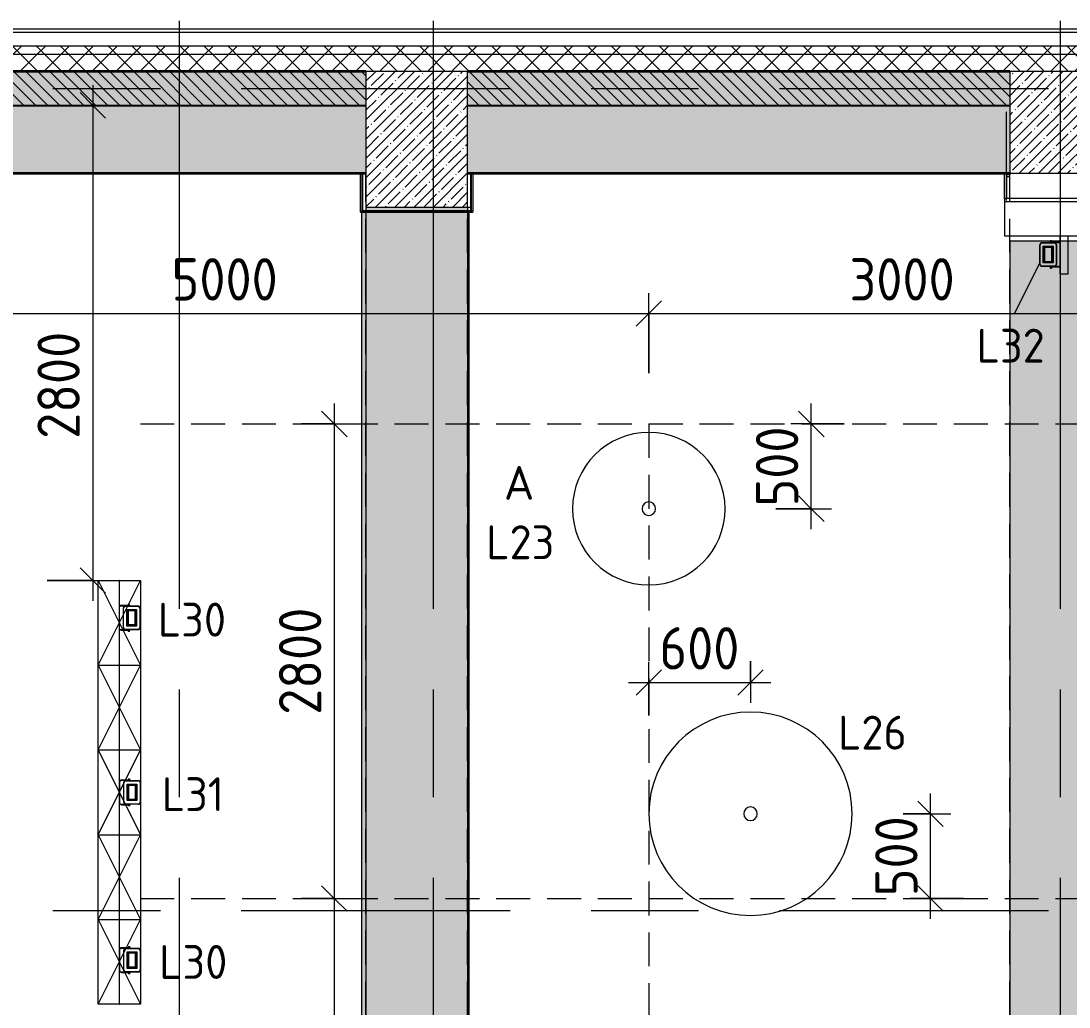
# Model space of a CAD drawing. Header units: millimetres. Extents: x -2911 to 185522, y -8553 to 29000.
# Drawn here: x 16075 to 22260, y 21579 to 27398 of the extents above; entities that cross this region are included whole.
import ezdxf

# ---------------------------------------------------------------- set-up
doc = ezdxf.new("R2010")
doc.units = ezdxf.units.MM
doc.linetypes.add('ADSK_Штрих_ш2 п1', pattern=[300, 200, -100])
doc.linetypes.add('Осевая', pattern=[3175, 635, -476.25, 1587.5, -476.25])
for name, color, linetype, lineweight in [('A-ANNO-DIMS', 7, 'Continuous', 9), ('A-ANNO-DIMS-100', 7, 'Continuous', 9), ('A-DETL', 7, 'Continuous', 9), ('A-DETL-1', 7, 'ADSK_Штрих_ш2 п1', 9), ('A-WALL', 7, 'Continuous', 9), ('A-WALL-PATT', 7, 'Continuous', 9), ('E-LITE-EQPM', 7, 'Continuous', 9), ('E-LITE-EQPM-IDEN', 7, 'Continuous', 9), ('I-WALL', 7, 'Continuous', 9), ('S-COLS', 7, 'Continuous', 9), ('Оси', 7, 'Continuous', 9), ('Оси-2', 7, 'Осевая', 9)]:
    doc.layers.add(name, color=color, linetype=linetype, lineweight=lineweight)
for name, color, linetype, lineweight, true_color in [('A-CLNG-1', 7, 'Continuous', 9, 0xc0c0c0), ('A-WALL-1', 7, 'Continuous', 25, 0x3c3c3c), ('A-WALL-2', 7, 'Continuous', 13, 0x3c3c3c), ('A-WALL-3', 7, 'Continuous', 35, 0x3c3c3c), ('A-WALL-FNSH-1', 7, 'Continuous', 9, 0x3c3c3c), ('A-WALL-FNSH-2', 7, 'Continuous', 13, 0x3c3c3c), ('E-LITE-EQPM-1', 1, 'Continuous', 9, 0xff0000), ('G-ANNO-TEXT-1', 1, 'Continuous', 9, 0xff0000)]:
    doc.layers.add(name, color=color, linetype=linetype, lineweight=lineweight, true_color=true_color)
doc.layers.add('A-CLNG-PATT-1', color=7, linetype='Continuous', lineweight=9, transparency=1)
doc.styles.add('GOST Common', font='GOST_Common.ttf', dxfattribs={"height": 200})
doc.styles.add('ISOCPEUR', font='isocpeur.ttf', dxfattribs={"width": 0.9, "height": 250})
doc.styles.add('ISOCPEUR_1', font='isocpeur.ttf', dxfattribs={"height": 200})
doc.dimstyles.new('ISO-2_5_0_9К_БОЛЬШОЙ', dxfattribs={"dimscale": 304.8, "dimtxt": 248.995294, "dimasz": 0.492126, "dimexe": 0.393701, "dimexo": 0.984252, "dimgap": 0, "dimtad": 1, "dimdec": 0, "dimrnd": 10, "dimzin": 0, "dimdsep": 46, "dimtxsty": 'ISOCPEUR', "dimblk1": 'OBLIQUE', "dimblk2": 'OBLIQUE', "dimsah": 1, "dimcen": 0.09, "dimdle": 0.393701, "dimazin": 0, "dimtfac": 1, "dimtdec": 4, "dimtix": 1, "dimtmove": 0, "dimatfit": 3, "dimfxl": 1, "dimtvp": 1, "dimtolj": 1, "dimtzin": 0, "dimarcsym": 2})
doc.dimstyles.new('ISO-2_5_0_9К_БОЛЬШОЙ_1', dxfattribs={"dimscale": 304.8, "dimtxt": 248.995294, "dimasz": 0.492126, "dimexe": 0.393701, "dimexo": 0.984252, "dimgap": 0, "dimtad": 1, "dimdec": 0, "dimrnd": 10, "dimzin": 0, "dimdsep": 46, "dimtxsty": 'ISOCPEUR', "dimblk1": 'OBLIQUE', "dimblk2": 'OBLIQUE', "dimsah": 1, "dimcen": 0.09, "dimdle": 0.393701, "dimazin": 0, "dimtfac": 1, "dimtdec": 4, "dimtix": 1, "dimtmove": 2, "dimatfit": 3, "dimfxl": 1, "dimtvp": 1, "dimtolj": 1, "dimtzin": 0, "dimarcsym": 2})
pattern_1 = [(45, (0, 0), (-70.71068, 70.71068), []), (135, (0, 0), (-70.71068, -70.71068), [])]

# ---------------------------------------------------------------- blocks, each defined once
blk = doc.blocks.new('BSC_Колонна _Прямоугольная - 600х600-V17-План расстановки осветительного оборудования 2 этажа в осях 1-12')
at = {"layer": 'S-COLS'}
h = blk.add_hatch(dxfattribs=at)
h.set_pattern_fill('FP_23', color=256, style=0, pattern_type=2)
h.set_pattern_definition([(45, (-22210, -26800), (-57.02463, 57.02463), []), (45, (-22152.975, -26800), (-57.02463, 57.02463), [100.806, -20.161, 3.353, -16.808])])
h.paths.add_polyline_path([(-300, -300), (300, -300), (300, 300), (-300, 300)])
for p, q in [((300, 300), (-300, 300)), ((-300, 300), (-300, -300)), ((300, -300), (300, 300)), ((-300, -300), (300, -300))]:
    blk.add_line(p, q, dxfattribs=at)
blk = doc.blocks.new('BSC_Колонна _Прямоугольная - 600х800-V34-План расстановки осветительного оборудования 2 этажа в осях 1-12')
at = {"layer": 'S-COLS'}
h = blk.add_hatch(dxfattribs=at)
h.set_pattern_fill('FP_40', color=256, style=0, pattern_type=2)
h.set_pattern_definition([(45, (-18410.26, -26700), (-57.02463, 57.02463), []), (45, (-18353.23, -26700), (-57.02463, 57.02463), [100.806, -20.161, 3.353, -16.808])])
h.paths.add_polyline_path([(-300, -400), (300, -400), (300, 400), (-300, 400), (-300, -352.6)])
for p, q in [((300, 400), (-300, 400)), ((-300, 400), (-300, -400)), ((300, -400), (300, 400)), ((-300, -400), (300, -400))]:
    blk.add_line(p, q, dxfattribs=at)
blk = doc.blocks.new('Освещение амфитеатр - 900мм ral5024-33002042-План расстановки осветительного оборудования 2 этажа в осях 1-12')
at = {"layer": 'E-LITE-EQPM-1'}
for radius, start, end in [(450, 360, 180), (450, 180, 360), (40, 360, 180), (40, 180, 360)]:
    blk.add_arc((0, 0), radius, start, end, dxfattribs=at)
blk = doc.blocks.new('Освещение амфитеатр - 1200мм ral1015-V58-План расстановки осветительного оборудования 2 этажа в осях 1-12')
at = {"layer": 'E-LITE-EQPM-1'}
for radius, start, end in [(600, 360, 180), (600, 180, 360), (40, 360, 180), (40, 180, 360)]:
    blk.add_arc((0, 0), radius, start, end, dxfattribs=at)
blk = doc.blocks.new('Стены наклон_ амфитеатр1 - Стены наклон_ амфитеатр-33007412-План расстановки осветительного оборудования 2 этажа в осях 1-12')
at = {"layer": 'A-WALL-PATT'}
h = blk.add_hatch(dxfattribs=at)
h.set_pattern_fill('FP_63', color=256, style=0, pattern_type=2)
h.set_pattern_definition([(180, (45880, 41582), (4e-13, -3050), []), (270, (45880, 41582.1), (1300, 8e-14), [])])
h.paths.add_polyline_path([(21879, 26131.1), (30460, 26131.1), (30460, 26351), (21879, 26351), (21879, 26347.4)])
at = {"layer": 'A-WALL'}
for p, q in [((21879, 26351.1), (21879, 26131.1)), ((21910, 26351.1), (21879, 26351.1)), ((21879, 26131.1), (30460, 26131.1))]:
    blk.add_line(p, q, dxfattribs=at)
blk = doc.blocks.new('Прожектор - Поз 1-33102895-План расстановки осветительного оборудования 2 этажа в осях 1-12')
at = {"layer": 'E-LITE-EQPM'}
for p, q in [((16655, 23939.2), (16655, 23813.2)), ((16656.6, 23812.7), (16656.6, 23939.7)), ((16666.6, 23947.7), (16717.6, 23947.7)), ((16717.6, 23949), (16667.2, 23949)), ((16679.5, 23818.2), (16679.5, 23934.2)), ((16680.7, 23818.2), (16680.7, 23934.2)), ((16691.5, 23946.2), (16765.5, 23946.2)), ((16691.5, 23945), (16765.5, 23945)), ((16705.4, 23950.2), (16705.4, 23947.7)), ((16705.4, 23950.2), (16717.6, 23950.2)), ((16708.4, 23950.2), (16705.4, 23950.2)), ((16705.4, 23950.2), (16705.4, 23947.7)), ((16705.4, 23950.2), (16717.6, 23950.2)), ((16708.4, 23950.2), (16705.4, 23950.2)), ((16707, 23956.2), (16707, 23949)), ((16707, 23956.2), (16716, 23956.2)), ((16708.3, 23956.2), (16707, 23956.2)), ((16707, 23956.2), (16707, 23949)), ((16707, 23956.2), (16716, 23956.2)), ((16708.3, 23956.2), (16707, 23956.2)), ((16707.5, 23947.7), (16707.5, 23946.2)), ((16707.5, 23947.7), (16707.5, 23946.2)), ((16716, 23956.2), (16714.7, 23956.2)), ((16716, 23956.2), (16714.7, 23956.2)), ((16715.5, 23946.2), (16715.5, 23947.7)), ((16715.5, 23946.2), (16715.5, 23947.7)), ((16717.6, 23950.2), (16715.8, 23950.2)), ((16717.6, 23950.2), (16715.8, 23950.2)), ((16716, 23949), (16716, 23956.2)), ((16716, 23949), (16716, 23956.2)), ((16717.6, 23947.7), (16717.6, 23950.2)), ((16717.6, 23947.7), (16717.6, 23950.2)), ((16717.6, 23947.7), (16717.6, 23949)), ((16776.2, 23934.2), (16776.2, 23818.2)), ((16777.5, 23934.2), (16777.5, 23818.2)), ((16699.8, 23924.9), (16706.1, 23918.6)), ((16706.1, 23833.9), (16706.1, 23918.6)), ((16706.1, 23918.6), (16750.8, 23918.6)), ((16749.5, 23917.2), (16707.5, 23917.2)), ((16707.5, 23917.2), (16707.5, 23835.2)), ((16749.5, 23917.2), (16707.5, 23917.2)), ((16707.5, 23917.2), (16707.5, 23835.2)), ((16749.5, 23835.2), (16749.5, 23917.2)), ((16749.5, 23917.2), (16749.5, 23835.2)), ((16750.8, 23918.6), (16757.1, 23924.9)), ((16750.8, 23918.6), (16750.8, 23833.9)), ((16699.8, 23827.6), (16706.1, 23833.9)), ((16750.8, 23833.9), (16706.1, 23833.9)), ((16707.5, 23835.2), (16749.5, 23835.2)), ((16707.5, 23835.2), (16749.5, 23835.2)), ((16757.1, 23827.6), (16750.8, 23833.9)), ((16711.5, 23804.7), (16666.6, 23804.7)), ((16667.2, 23803.4), (16711.5, 23803.4)), ((16765.5, 23807.5), (16691.5, 23807.5)), ((16765.5, 23806.2), (16691.5, 23806.2)), ((16705.4, 23804.7), (16705.4, 23802.2)), ((16705.4, 23802.2), (16707.2, 23802.2)), ((16717.6, 23802.2), (16705.4, 23802.2)), ((16707, 23803.4), (16707, 23796.2)), ((16707, 23796.2), (16708.3, 23796.2)), ((16716, 23796.2), (16707, 23796.2)), ((16707.5, 23806.2), (16707.5, 23804.7)), ((16711.5, 23804.7), (16717.6, 23804.7)), ((16717.6, 23804.7), (16711.5, 23804.7)), ((16711.5, 23804.7), (16715.5, 23804.7)), ((16715.5, 23804.7), (16711.5, 23804.7)), ((16711.5, 23804.7), (16717.6, 23804.7)), ((16717.6, 23804.7), (16711.5, 23804.7)), ((16717.6, 23803.4), (16711.5, 23803.4)), ((16711.5, 23803.4), (16716, 23803.4)), ((16714.5, 23802.2), (16717.6, 23802.2)), ((16716, 23803.4), (16714.7, 23803.4)), ((16714.7, 23796.2), (16716, 23796.2)), ((16715.5, 23804.7), (16715.5, 23806.2)), ((16715.8, 23803.4), (16717.6, 23803.4)), ((16716, 23796.2), (16716, 23803.4)), ((16717.6, 23803.4), (16717.6, 23804.7)), ((16717.6, 23802.2), (16717.6, 23804.7))]:
    blk.add_line(p, q, dxfattribs=at)
for centre, radius, start, end in [((16691.5, 23934.2), 12, 90, 180), ((16691.5, 23934.2), 10.8, 90, 180), ((16765.5, 23934.2), 12, 0, 90), ((16765.5, 23934.2), 10.7, 0, 90), ((16691.5, 23818.2), 12, 180, 270), ((16691.5, 23818.2), 10.8, 180, 270), ((16765.5, 23818.2), 12, 270, 0), ((16765.5, 23818.2), 10.7, 270, 0)]:
    blk.add_arc(centre, radius, start, end, dxfattribs=at)
for points in [[(16667.2, 23949), (16663.5, 23948.8), (16657.7, 23946.9), (16655.3, 23942.2), (16655, 23939.2)], [(16656.6, 23939.7), (16656.9, 23942.2), (16658.9, 23946), (16663.6, 23947.5), (16666.6, 23947.7)], [(16655, 23813.2), (16655.3, 23810.3), (16657.7, 23805.6), (16663.5, 23803.7), (16667.2, 23803.4)], [(16666.6, 23804.7), (16663.6, 23805), (16658.9, 23806.5), (16656.9, 23810.3), (16656.6, 23812.7)]]:
    blk.add_open_spline(points, degree=3, dxfattribs=at)
at = {"layer": 'E-LITE-EQPM-1'}
for p, q in [((16699.8, 23827.6), (16699.8, 23924.9)), ((16699.8, 23924.9), (16757.1, 23924.9)), ((16757.1, 23924.9), (16757.1, 23827.6)), ((16757.1, 23827.6), (16699.8, 23827.6))]:
    blk.add_line(p, q, dxfattribs=at)
blk = doc.blocks.new('Прожектор - Поз 2-33104257-План расстановки осветительного оборудования 2 этажа в осях 1-12')
at = {"layer": 'E-LITE-EQPM'}
for p, q in [((16657, 19309.2), (16657, 19183.2)), ((16658.6, 19182.7), (16658.6, 19309.7)), ((16668.6, 19317.7), (16719.6, 19317.7)), ((16719.6, 19319), (16669.2, 19319)), ((16681.5, 19188.2), (16681.5, 19304.2)), ((16682.7, 19188.2), (16682.7, 19304.2)), ((16693.5, 19316.2), (16767.5, 19316.2)), ((16693.5, 19315), (16767.5, 19315)), ((16707.4, 19320.2), (16707.4, 19317.7)), ((16707.4, 19320.2), (16719.6, 19320.2)), ((16710.4, 19320.2), (16707.4, 19320.2)), ((16707.4, 19320.2), (16707.4, 19317.7)), ((16707.4, 19320.2), (16719.6, 19320.2)), ((16710.4, 19320.2), (16707.4, 19320.2)), ((16709, 19326.2), (16709, 19319)), ((16709, 19326.2), (16718, 19326.2)), ((16710.3, 19326.2), (16709, 19326.2)), ((16709, 19326.2), (16709, 19319)), ((16709, 19326.2), (16718, 19326.2)), ((16710.3, 19326.2), (16709, 19326.2)), ((16709.5, 19317.7), (16709.5, 19316.2)), ((16709.5, 19317.7), (16709.5, 19316.2)), ((16718, 19326.2), (16716.7, 19326.2)), ((16718, 19326.2), (16716.7, 19326.2)), ((16717.5, 19316.2), (16717.5, 19317.7)), ((16717.5, 19316.2), (16717.5, 19317.7)), ((16719.6, 19320.2), (16717.8, 19320.2)), ((16719.6, 19320.2), (16717.8, 19320.2)), ((16718, 19319), (16718, 19326.2)), ((16718, 19319), (16718, 19326.2)), ((16719.6, 19317.7), (16719.6, 19320.2)), ((16719.6, 19317.7), (16719.6, 19320.2)), ((16719.6, 19317.7), (16719.6, 19319)), ((16778.2, 19304.2), (16778.2, 19188.2)), ((16779.5, 19304.2), (16779.5, 19188.2)), ((16701.8, 19294.9), (16708.1, 19288.6)), ((16708.1, 19203.9), (16708.1, 19288.6)), ((16708.1, 19288.6), (16752.8, 19288.6)), ((16751.5, 19287.2), (16709.5, 19287.2)), ((16709.5, 19287.2), (16709.5, 19205.2)), ((16751.5, 19287.2), (16709.5, 19287.2)), ((16709.5, 19287.2), (16709.5, 19205.2)), ((16751.5, 19205.2), (16751.5, 19287.2)), ((16751.5, 19287.2), (16751.5, 19205.2)), ((16752.8, 19288.6), (16759.1, 19294.9)), ((16752.8, 19288.6), (16752.8, 19203.9)), ((16713.5, 19174.7), (16668.6, 19174.7)), ((16669.2, 19173.4), (16713.5, 19173.4)), ((16767.5, 19177.5), (16693.5, 19177.5)), ((16767.5, 19176.2), (16693.5, 19176.2)), ((16701.8, 19197.6), (16708.1, 19203.9)), ((16707.4, 19174.7), (16707.4, 19172.2)), ((16707.4, 19172.2), (16709.2, 19172.2)), ((16719.6, 19172.2), (16707.4, 19172.2)), ((16752.8, 19203.9), (16708.1, 19203.9)), ((16709, 19173.4), (16709, 19166.2)), ((16709.5, 19205.2), (16751.5, 19205.2)), ((16709.5, 19205.2), (16751.5, 19205.2)), ((16709.5, 19176.2), (16709.5, 19174.7)), ((16713.5, 19174.7), (16719.6, 19174.7)), ((16719.6, 19174.7), (16713.5, 19174.7)), ((16713.5, 19174.7), (16717.5, 19174.7)), ((16717.5, 19174.7), (16713.5, 19174.7)), ((16713.5, 19174.7), (16719.6, 19174.7)), ((16719.6, 19174.7), (16713.5, 19174.7)), ((16719.6, 19173.4), (16713.5, 19173.4)), ((16713.5, 19173.4), (16718, 19173.4)), ((16716.5, 19172.2), (16719.6, 19172.2)), ((16718, 19173.4), (16716.7, 19173.4)), ((16717.5, 19174.7), (16717.5, 19176.2)), ((16717.8, 19173.4), (16719.6, 19173.4)), ((16718, 19166.2), (16718, 19173.4)), ((16719.6, 19173.4), (16719.6, 19174.7)), ((16719.6, 19172.2), (16719.6, 19174.7)), ((16759.1, 19197.6), (16752.8, 19203.9)), ((16709, 19166.2), (16710.3, 19166.2)), ((16718, 19166.2), (16709, 19166.2)), ((16716.7, 19166.2), (16718, 19166.2))]:
    blk.add_line(p, q, dxfattribs=at)
for centre, radius, start, end in [((16693.5, 19304.2), 12, 90, 180), ((16693.5, 19304.2), 10.8, 90, 180), ((16767.5, 19304.2), 12, 0, 90), ((16767.5, 19304.2), 10.8, 0, 90), ((16693.5, 19188.2), 12, 180, 270), ((16693.5, 19188.2), 10.8, 180, 270), ((16767.5, 19188.2), 12, 270, 0), ((16767.5, 19188.2), 10.8, 270, 0)]:
    blk.add_arc(centre, radius, start, end, dxfattribs=at)
for points in [[(16669.2, 19319), (16665.5, 19318.8), (16659.7, 19316.9), (16657.3, 19312.2), (16657, 19309.2)], [(16658.6, 19309.7), (16658.9, 19312.2), (16660.9, 19316), (16665.6, 19317.5), (16668.6, 19317.7)], [(16657, 19183.2), (16657.3, 19180.3), (16659.7, 19175.6), (16665.5, 19173.7), (16669.2, 19173.4)], [(16668.6, 19174.7), (16665.6, 19175), (16660.9, 19176.5), (16658.9, 19180.3), (16658.6, 19182.7)]]:
    blk.add_open_spline(points, degree=3, dxfattribs=at)
at = {"layer": 'E-LITE-EQPM-1'}
for p, q in [((16701.8, 19197.6), (16701.8, 19294.9)), ((16701.8, 19294.9), (16759.1, 19294.9)), ((16759.1, 19294.9), (16759.1, 19197.6)), ((16759.1, 19197.6), (16701.8, 19197.6))]:
    blk.add_line(p, q, dxfattribs=at)
blk = doc.blocks.new('Прожектор - Поз 3-33104719-План расстановки осветительного оборудования 2 этажа в осях 1-12')
at = {"layer": 'E-LITE-EQPM'}
for p, q in [((22150.3, 26100), (22149, 26100)), ((22149, 26100), (22158, 26100)), ((22149, 26099), (22149, 26092.8)), ((22158, 26100), (22156.7, 26100)), ((22158, 26092.8), (22158, 26099)), ((22087.5, 25962), (22087.5, 26078)), ((22088.8, 25962), (22088.8, 26078)), ((22099.5, 26090), (22173.5, 26090)), ((22099.5, 26088.7), (22173.5, 26088.7)), ((22107.9, 26068.7), (22114.2, 26062.4)), ((22114.2, 26062.4), (22158.9, 26062.4)), ((22114.2, 25977.6), (22114.2, 26062.4)), ((22115.5, 26061), (22115.5, 25979)), ((22157.5, 26061), (22115.5, 26061)), ((22157.5, 26061), (22115.5, 26061)), ((22115.5, 25979), (22115.5, 26061)), ((22147.4, 26094), (22147.4, 26091.5)), ((22150.5, 26094), (22147.4, 26094)), ((22147.4, 26094), (22159.6, 26094)), ((22147.4, 26092.8), (22147.4, 26091.5)), ((22149.2, 26092.8), (22147.4, 26092.8)), ((22147.4, 26092.8), (22153.5, 26092.8)), ((22153.5, 26091.5), (22147.4, 26091.5)), ((22147.4, 26091.5), (22153.5, 26091.5)), ((22153.5, 26091.5), (22147.4, 26091.5)), ((22147.4, 26091.5), (22153.5, 26091.5)), ((22153.5, 26092.8), (22149, 26092.8)), ((22149, 26092.8), (22150.3, 26092.8)), ((22149.5, 26091.5), (22149.5, 26090)), ((22153.5, 26091.5), (22149.5, 26091.5)), ((22149.5, 26091.5), (22153.5, 26091.5)), ((22197.8, 26092.8), (22153.5, 26092.8)), ((22153.5, 26091.5), (22198.4, 26091.5)), ((22157.5, 26090), (22157.5, 26091.5)), ((22157.5, 25979), (22157.5, 26061)), ((22157.5, 25979), (22157.5, 26061)), ((22159.6, 26094), (22157.8, 26094)), ((22165.2, 26068.7), (22158.9, 26062.4)), ((22158.9, 26062.4), (22158.9, 25977.6)), ((22159.6, 26091.5), (22159.6, 26094)), ((22184.3, 26078), (22184.3, 25962)), ((22185.5, 26078), (22185.5, 25962)), ((22114.2, 25977.6), (22107.9, 25971.3)), ((22158.9, 25977.6), (22114.2, 25977.6)), ((22115.5, 25979), (22157.5, 25979)), ((22115.5, 25979), (22157.5, 25979)), ((22165.2, 25971.3), (22158.9, 25977.6)), ((22173.5, 25951.2), (22099.5, 25951.2)), ((22173.5, 25950), (22099.5, 25950)), ((22147.4, 25948.5), (22147.4, 25946)), ((22198.4, 25948.5), (22147.4, 25948.5)), ((22147.4, 25948.5), (22147.4, 25947.2)), ((22147.4, 25948.5), (22147.4, 25946)), ((22147.4, 25947.2), (22197.8, 25947.2)), ((22159.6, 25946), (22147.4, 25946)), ((22147.4, 25946), (22149.2, 25946)), ((22159.6, 25946), (22147.4, 25946)), ((22147.4, 25946), (22149.2, 25946)), ((22149, 25947.2), (22149, 25940)), ((22149, 25947.2), (22149, 25940)), ((22158, 25940), (22149, 25940)), ((22149, 25940), (22150.3, 25940)), ((22158, 25940), (22149, 25940)), ((22149, 25940), (22150.3, 25940)), ((22149.5, 25950), (22149.5, 25948.5)), ((22149.5, 25950), (22149.5, 25948.5)), ((22156.6, 25946), (22159.6, 25946)), ((22156.6, 25946), (22159.6, 25946)), ((22156.7, 25940), (22158, 25940)), ((22156.7, 25940), (22158, 25940)), ((22157.5, 25948.5), (22157.5, 25950)), ((22157.5, 25948.5), (22157.5, 25950)), ((22158, 25940), (22158, 25947.2)), ((22158, 25940), (22158, 25947.2)), ((22159.6, 25946), (22159.6, 25948.5)), ((22159.6, 25946), (22159.6, 25948.5))]:
    blk.add_line(p, q, dxfattribs=at)
for centre, radius, start, end in [((22099.5, 26078), 12, 90, 180), ((22099.5, 26078), 10.8, 90, 180), ((22173.5, 26078), 12, 0, 90), ((22173.5, 26078), 10.8, 0, 90), ((22099.5, 25962), 12, 180, 270), ((22099.5, 25962), 10.8, 180, 270), ((22173.5, 25962), 12, 270, 0), ((22173.5, 25962), 10.8, 270, 0)]:
    blk.add_arc(centre, radius, start, end, dxfattribs=at)
for points in [[(22205.9, 26090.3), (22203.9, 26091.7), (22201.2, 26092.5), (22197.8, 26092.8)], [(22198.4, 26091.5), (22201.4, 26091.3), (22203.8, 26090.5), (22205.5, 26089.2)], [(22197.8, 25947.2), (22201.2, 25947.5), (22203.9, 25948.3), (22205.9, 25949.7)], [(22205.5, 25950.8), (22203.8, 25949.5), (22201.4, 25948.7), (22198.4, 25948.5)]]:
    blk.add_open_spline(points, degree=3, dxfattribs=at)
at = {"layer": 'E-LITE-EQPM-1'}
for p, q in [((22107.9, 25971.3), (22107.9, 26068.7)), ((22107.9, 26068.7), (22165.2, 26068.7)), ((22165.2, 26068.7), (22165.2, 25971.3)), ((22165.2, 25971.3), (22107.9, 25971.3))]:
    blk.add_line(p, q, dxfattribs=at)
blk = doc.blocks.new('Кронштейн - 1180мм-33105577-План расстановки осветительного оборудования 2 этажа в осях 1-12')
at = {"layer": 'E-LITE-EQPM-1'}
for p, q in [((23.9, -32.1), (23.9, 0)), ((-23.9, 0), (-23.9, -32.1)), ((-23.9, -32.1), (-23.9, -225)), ((23.9, -225), (23.9, -32.1)), ((-23.9, -225), (23.9, -225))]:
    blk.add_line(p, q, dxfattribs=at)
blk = doc.blocks.new('DIMBLOCK23-План расстановки осветительного оборудования 2 этажа в осях 1-12')
at = {"layer": 'A-ANNO-DIMS-100'}
for p, q in [((14780, 25477.8), (14780, 25791.8)), ((19780, 25320), (19780, 25791.8)), ((14660, 25671.8), (19780, 25671.8)), ((14780, 25671.8), (14780, 25477.8)), ((19780, 25671.8), (19780, 25320))]:
    blk.add_line(p, q, dxfattribs=at)
at = {"layer": 'A-ANNO-DIMS-100', "lineweight": 20}
for p, q in [((14780, 25671.8), (14855, 25746.8)), ((19780, 25671.8), (19855, 25746.8)), ((14780, 25671.8), (14705, 25596.8)), ((19780, 25671.8), (19705, 25596.8))]:
    blk.add_line(p, q, dxfattribs=at)
at = {"layer": 'A-ANNO-DIMS-100', "color": 0, "insert": (16964, 25998.4), "char_height": 250, "width": 758.478, "attachment_point": 1, "line_spacing_factor": 1.149209, "style": 'ISOCPEUR'}
blk.add_mtext('5000', dxfattribs=at)
blk = doc.blocks.new('_Oblique')
at = {"color": 0, "linetype": 'ByBlock', "lineweight": -2}
blk.add_line((-0.5, -0.5), (0.5, 0.5), dxfattribs=at)
blk = doc.blocks.new('DIMBLOCK24-План расстановки осветительного оборудования 2 этажа в осях 1-12')
at = {"layer": 'A-ANNO-DIMS-100'}
for p, q in [((19780, 25320), (19780, 25791.8)), ((22780, 25320), (22780, 25791.8)), ((19780, 25671.8), (22780, 25671.8)), ((19780, 25671.8), (19780, 25320)), ((22780, 25671.8), (22780, 25320))]:
    blk.add_line(p, q, dxfattribs=at)
at = {"layer": 'A-ANNO-DIMS-100', "lineweight": 20}
for p, q in [((19780, 25671.8), (19855, 25746.8)), ((22780, 25671.8), (22855, 25746.8)), ((19780, 25671.8), (19705, 25596.8)), ((22780, 25671.8), (22705, 25596.8))]:
    blk.add_line(p, q, dxfattribs=at)
at = {"layer": 'A-ANNO-DIMS-100', "color": 0, "insert": (20964, 25998.4), "char_height": 250, "width": 758.478, "attachment_point": 1, "line_spacing_factor": 1.149209, "style": 'ISOCPEUR'}
blk.add_mtext('3000', dxfattribs=at)
blk = doc.blocks.new('DIMBLOCK27-План расстановки осветительного оборудования 2 этажа в осях 1-12')
at = {"layer": 'A-ANNO-DIMS-100'}
for p, q in [((17924.1, 25140), (17924.1, 22220)), ((17730.2, 25020), (18044.1, 25020)), ((17924.1, 25020), (17730.2, 25020)), ((17730.2, 22220), (18044.1, 22220)), ((17924.1, 22220), (17730.2, 22220))]:
    blk.add_line(p, q, dxfattribs=at)
at = {"layer": 'A-ANNO-DIMS-100', "lineweight": 20}
for p, q in [((17924.1, 25020), (17849.1, 25095)), ((17924.1, 25020), (17999.1, 24945)), ((17924.1, 22220), (17849.1, 22295)), ((17924.1, 22220), (17999.1, 22145))]:
    blk.add_line(p, q, dxfattribs=at)
at = {"layer": 'A-ANNO-DIMS-100', "color": 0, "insert": (17597.5, 23304), "char_height": 250, "width": 758.478, "attachment_point": 1, "rotation": 90, "line_spacing_factor": 1.149209, "style": 'ISOCPEUR'}
blk.add_mtext('2800', dxfattribs=at)
blk = doc.blocks.new('DIMBLOCK28-План расстановки осветительного оборудования 2 этажа в осях 1-12')
at = {"layer": 'A-ANNO-DIMS-100', "lineweight": 20}
for p, q in [((17924.1, 22220), (17849.1, 22295)), ((17924.1, 22220), (17999.1, 22145)), ((17924.1, 19420), (17849.1, 19495)), ((17924.1, 19420), (17999.1, 19345))]:
    blk.add_line(p, q, dxfattribs=at)
at = {"layer": 'A-ANNO-DIMS-100'}
for p, q in [((17730.2, 22220), (18044.1, 22220)), ((17924.1, 22220), (17730.2, 22220)), ((17924.1, 22220), (17924.1, 19420)), ((17730.2, 19420), (18044.1, 19420)), ((17924.1, 19420), (17730.2, 19420))]:
    blk.add_line(p, q, dxfattribs=at)
at = {"layer": 'A-ANNO-DIMS-100', "color": 0, "insert": (17597.5, 20504), "char_height": 250, "width": 758.478, "attachment_point": 1, "rotation": 90, "line_spacing_factor": 1.149209, "style": 'ISOCPEUR'}
blk.add_mtext('2800', dxfattribs=at)
blk = doc.blocks.new('DIMBLOCK131-План расстановки осветительного оборудования 2 этажа в осях 1-12')
at = {"layer": 'A-ANNO-DIMS-100'}
for p, q in [((19780, 23300.6), (19780, 23614.5)), ((20380, 23620), (20380, 23374.5)), ((20380, 23494.5), (20380, 23620)), ((19660, 23494.5), (20500, 23494.5)), ((19780, 23494.5), (19780, 23300.6))]:
    blk.add_line(p, q, dxfattribs=at)
at = {"layer": 'A-ANNO-DIMS-100', "lineweight": 20}
for p, q in [((19780, 23494.5), (19855, 23569.5)), ((20380, 23494.5), (20455, 23569.5)), ((19780, 23494.5), (19705, 23419.5)), ((20380, 23494.5), (20305, 23419.5))]:
    blk.add_line(p, q, dxfattribs=at)
at = {"layer": 'A-ANNO-DIMS-100', "color": 0, "insert": (19843, 23821.2), "char_height": 250, "width": 568.858, "attachment_point": 1, "line_spacing_factor": 1.149209, "style": 'ISOCPEUR'}
blk.add_mtext('600', dxfattribs=at)
blk = doc.blocks.new('DIMBLOCK132-План расстановки осветительного оборудования 2 этажа в осях 1-12')
at = {"layer": 'A-ANNO-DIMS-100'}
for p, q in [((21442.5, 22100), (21442.5, 22840)), ((21280, 22720), (21562.5, 22720)), ((21442.5, 22720), (21280, 22720)), ((21636.4, 22220), (21322.5, 22220)), ((21442.5, 22220), (21636.4, 22220))]:
    blk.add_line(p, q, dxfattribs=at)
at = {"layer": 'A-ANNO-DIMS-100', "lineweight": 20}
for p, q in [((21442.5, 22720), (21367.5, 22795)), ((21442.5, 22720), (21517.5, 22645)), ((21442.5, 22220), (21367.5, 22295)), ((21442.5, 22220), (21517.5, 22145))]:
    blk.add_line(p, q, dxfattribs=at)
at = {"layer": 'A-ANNO-DIMS-100', "color": 0, "insert": (21115.8, 22233), "char_height": 250, "width": 568.858, "attachment_point": 1, "rotation": 90, "line_spacing_factor": 1.149209, "style": 'ISOCPEUR'}
blk.add_mtext('500', dxfattribs=at)
blk = doc.blocks.new('DIMBLOCK138-План расстановки осветительного оборудования 2 этажа в осях 1-12')
at = {"layer": 'A-ANNO-DIMS-100'}
for p, q in [((20738.7, 24400), (20738.7, 25140)), ((20932.6, 25020), (20618.7, 25020)), ((20738.7, 25020), (20932.6, 25020)), ((20530, 24520), (20858.7, 24520)), ((20738.7, 24520), (20530, 24520))]:
    blk.add_line(p, q, dxfattribs=at)
at = {"layer": 'A-ANNO-DIMS-100', "lineweight": 20}
for p, q in [((20738.7, 25020), (20663.7, 25095)), ((20738.7, 25020), (20813.7, 24945)), ((20738.7, 24520), (20663.7, 24595)), ((20738.7, 24520), (20813.7, 24445))]:
    blk.add_line(p, q, dxfattribs=at)
at = {"layer": 'A-ANNO-DIMS-100', "color": 0, "insert": (20412, 24533), "char_height": 250, "width": 568.858, "attachment_point": 1, "rotation": 90, "line_spacing_factor": 1.149209, "style": 'ISOCPEUR'}
blk.add_mtext('500', dxfattribs=at)
blk = doc.blocks.new('DIMBLOCK141-План расстановки осветительного оборудования 2 этажа в осях 1-12')
at = {"layer": 'A-ANNO-DIMS-100', "lineweight": 20}
for p, q in [((16499, 26900), (16424, 26975)), ((16499, 26900), (16574, 26825)), ((16499, 24096.2), (16424, 24171.2)), ((16499, 24096.2), (16574, 24021.2))]:
    blk.add_line(p, q, dxfattribs=at)
at = {"layer": 'A-ANNO-DIMS-100'}
for p, q in [((16499, 27020), (16499, 23976.2)), ((16305, 26900), (16619, 26900)), ((16499, 26900), (16305, 26900)), ((16230, 24096.2), (16619, 24096.2)), ((16499, 24096.2), (16230, 24096.2))]:
    blk.add_line(p, q, dxfattribs=at)
at = {"layer": 'A-ANNO-DIMS-100', "color": 0, "insert": (16172.3, 24932.2), "char_height": 250, "width": 758.478, "attachment_point": 1, "rotation": 90, "line_spacing_factor": 1.149209, "style": 'ISOCPEUR'}
blk.add_mtext('2800', dxfattribs=at)

msp = doc.modelspace()

# ---------------------------------------------------------------- hatches: boundary and pattern name
at = {"layer": 'A-CLNG-PATT-1'}
for points in [[(18710, 15200), (18710, 26300), (18110.2566, 26300), (18110.2566, 15200)], [(18084.7566, 15200), (18720.2566, 15200), (18720.2566, 26274.5), (18084.7566, 26274.5), (18084.7566, 16929.3401)], [(21910, 15570), (28660, 15570), (28660, 26098.9999), (21910, 26098.9999), (21910, 15882.8923)]]:
    msp.add_hatch(color=256, dxfattribs=at).paths.add_polyline_path(points)
at = {"layer": 'A-WALL'}
h = msp.add_hatch(dxfattribs=at)
h.set_pattern_fill('FP_12', color=256, style=0, pattern_type=2)
h.set_pattern_definition(pattern_1)
h.paths.add_polyline_path([(33710, 27200), (33710, 27250), (13710, 27250), (13710, 27200), (33610, 27200)])
h = msp.add_hatch(dxfattribs=at)
h.set_pattern_fill('FP_12', color=256, style=0, pattern_type=2)
h.set_pattern_definition(pattern_1)
h.paths.add_polyline_path([(33610, 27100), (33610, 27200), (13710, 27200), (13710, 27100), (33226.1877, 27100)])
h = msp.add_hatch(dxfattribs=at)
h.set_pattern_fill('FP_14', color=256, style=0, pattern_type=2)
h.set_pattern_definition([(135, (0, 0), (-35.35534, -35.35534), [])])
h.paths.add_polyline_path([(21910, 26899.9999), (21910, 27099.9999), (18710.2566, 27099.9999), (18710.2566, 26899.9999), (21650.8687, 26899.9999)])
h.paths.add_polyline_path([(17995.5048, 26899.9999), (18110.2566, 26899.9999), (18110.2566, 27099.9999), (14310, 27099.9999), (14310, 26899.9999), (17386.2775, 26899.9999)])
at = {"layer": 'I-WALL'}
h = msp.add_hatch(dxfattribs=at)
h.set_pattern_fill('FP_13', color=256, style=0, pattern_type=2)
h.set_pattern_definition([(45, (0, 0), (-57.02463, 57.02463), []), (45, (57.025, 0), (-57.02463, 57.02463), [100.806, -20.161, 3.353, -16.808])])
h.paths.add_polyline_path([(21650.8687, 26500), (21910, 26500), (21910, 27099.9999), (18710.2566, 27100), (18710.2566, 26500), (19213.9595, 26500)])
h.paths.add_polyline_path([(17995.5048, 26500), (18110.2566, 26500), (18110.2566, 27100), (14310, 27100), (14310, 26500), (17386.2775, 26500)])
h.paths.add_polyline_path([(13710, 26500), (13710, 27099.9999), (9710, 27100), (9710, 26500), (13121.6863, 26500)])
h.paths.add_polyline_path([(9110, 26500), (9110, 27100), (4660, 27100), (4660, 26500), (8857.0951, 26500)])

# ---------------------------------------------------------------- linework, layer by layer
at = {"layer": 'A-CLNG-1'}
for p, q in [((18710, 26300), (18710, 15200)), ((18720.2566, 26274.5), (18084.7566, 26274.5)), ((18084.7566, 26274.5), (18084.7566, 15200)), ((18110, 26280), (18110, 15200)), ((18720.2566, 15200), (18720.2566, 26274.5)), ((28660, 26098.9999), (21910, 26098.9999)), ((21910, 26098.9999), (21910, 15570))]:
    msp.add_line(p, q, dxfattribs=at)
at = {"layer": 'A-DETL'}
for p, q in [((16530, 24096.246), (16780, 24096.246)), ((16530, 21596.246), (16530, 24096.246)), ((16530, 24096.246), (16780, 23596.246)), ((16530, 23596.246), (16780, 24096.246)), ((16780, 24096.246), (16780, 21596.246)), ((16530, 23596.246), (16780, 23596.246)), ((16530, 23096.246), (16780, 23596.246)), ((16530, 23596.246), (16780, 23096.246)), ((16530, 23096.246), (16780, 23096.246)), ((16530, 23096.246), (16780, 22596.246)), ((16530, 22596.246), (16780, 23096.246)), ((16530, 22596.246), (16780, 22596.246)), ((16530, 22596.246), (16780, 22096.246)), ((16530, 22096.246), (16780, 22596.246)), ((16530, 22096.246), (16780, 22096.246)), ((16530, 22096.246), (16780, 21596.246)), ((16530, 21596.246), (16780, 22096.246)), ((16780, 21596.246), (16530, 21596.246))]:
    msp.add_line(p, q, dxfattribs=at)
at = {"layer": 'A-DETL-1'}
for p, q in [((18110, 15231.0001), (18110, 26499.9999)), ((18710, 15231.0001), (18710, 26499.9999)), ((21909.7434, 15231.0001), (21909.7434, 26499.9999)), ((16780, 25020), (29769.2881, 25020)), ((19780, 25020), (19780, 16623.4142)), ((16780, 22220), (29780, 22220))]:
    msp.add_line(p, q, dxfattribs=at)
at = {"layer": 'A-WALL'}
for p, q in [((33760, 27250), (-281.3146, 27250)), ((33710, 27200), (-281.3146, 27200))]:
    msp.add_line(p, q, dxfattribs=at)
at = {"layer": 'A-WALL-1'}
for p, q in [((18110.2566, 27099.9999), (14310, 27099.9999)), ((21910, 27099.9999), (18710.2566, 27099.9999)), ((14310, 26899.9999), (18110.2566, 26899.9999)), ((18710.2566, 26899.9999), (21910, 26899.9999))]:
    msp.add_line(p, q, dxfattribs=at)
at = {"layer": 'A-WALL-2'}
msp.add_line((33840, 27330), (-281.3146, 27330), dxfattribs=at)
at = {"layer": 'A-WALL-3'}
for p, q in [((18110.2566, 27100), (14310, 27100)), ((21910, 27100), (18710.2566, 27100)), ((14310, 26500), (18110.2566, 26500)), ((18710.2566, 26500), (21910, 26500))]:
    msp.add_line(p, q, dxfattribs=at)
at = {"layer": 'A-WALL-FNSH-1'}
msp.add_line((33860, 27350), (-281.3146, 27350), dxfattribs=at)
at = {"layer": 'A-WALL-FNSH-2'}
for p, q in [((21890, 26859.9999), (21888, 26859.9999)), ((21888, 26859.9999), (21888, 26500)), ((21890, 26339.9999), (21890, 26859.9999)), ((14781, 26498), (18089.2566, 26498)), ((18089.2566, 26498), (18089.2566, 26500)), ((18710.2567, 26498), (21888, 26498)), ((21888, 26498), (21888, 26339.9999)), ((21888, 26339.9999), (21890, 26339.9999)), ((16655, 24096.246), (16655, 21596.246)), ((16657, 24096.246), (16655, 24096.246)), ((16657, 21596.246), (16657, 24096.246)), ((16655, 21596.246), (16657, 21596.246))]:
    msp.add_line(p, q, dxfattribs=at)
at = {"layer": 'E-LITE-EQPM-IDEN'}
msp.add_line((22085, 25966.0948), (21933.0314, 25666.4085), dxfattribs=at)
at = {"layer": 'I-WALL'}
for p, q in [((18079.2566, 26269), (18079.2566, 26500)), ((18088.2566, 26274.5), (18088.2566, 26500)), ((18090.2566, 26500), (18090.2566, 26274.5)), ((18730.2566, 26274.5), (18730.2566, 26500)), ((18732.2566, 26500), (18732.2566, 26274.5)), ((18741.2566, 26500), (18741.2566, 26269)), ((21879, 26351.1058), (21879, 26500)), ((21910, 26489.9999), (21890, 26489.9999)), ((21890, 26489.9999), (21890, 26351.1058)), ((21890, 26479.9999), (21910, 26479.9999)), ((21910, 26477.9999), (21890, 26477.9999)), ((21910, 26499.9999), (21910, 26489.9999)), ((21910, 26350.9999), (21910, 26489.9999)), ((30460, 26350.9999), (21910, 26350.9999)), ((18110.2566, 26300), (18110.2566, 26280)), ((18710.2566, 26300), (18730.2566, 26300)), ((18079.2566, 26269), (18741.2566, 26269)), ((18084.7566, 26280), (18735.7566, 26280)), ((18084.7566, 26278), (18084.7566, 26280)), ((18735.7566, 26278), (18084.7566, 26278)), ((18732.2566, 26274.5), (18730.2566, 26274.5)), ((18735.7566, 26278), (18735.7566, 26280))]:
    msp.add_line(p, q, dxfattribs=at)
at = {"layer": 'Оси'}
for p, q in [((17010, 24898.0711), (17010, 27398.0711)), ((18510, 24898.0711), (18510, 27398.0711)), ((22210, 24898.0711), (22210, 27398.0711))]:
    msp.add_line(p, q, dxfattribs=at)
at = {"layer": 'Оси-2'}
for p, q in [((389, 26999.9998), (31360, 26999.9998)), ((17010, 593.7414), (17010, 24898.0711)), ((18510, 593.7414), (18510, 24898.0711)), ((22210, 593.7414), (22210, 24898.0711)), ((389, 22150.0001), (36260, 22150.0001))]:
    msp.add_line(p, q, dxfattribs=at)

# ---------------------------------------------------------------- block references
at = {"layer": 'A-WALL'}
msp.add_blockref('Стены наклон_ амфитеатр1 - Стены наклон_ амфитеатр-33007412-План расстановки осветительного оборудования 2 этажа в осях 1-12', (0, 0), dxfattribs=at)
at = {"layer": 'E-LITE-EQPM'}
for name, p in [('Прожектор - Поз 3-33104719-План расстановки осветительного оборудования 2 этажа в осях 1-12', (0, 0)), ('Прожектор - Поз 1-33102895-План расстановки осветительного оборудования 2 этажа в осях 1-12', (0, 0)), ('Прожектор - Поз 2-33104257-План расстановки осветительного оборудования 2 этажа в осях 1-12', (0, 3600)), ('Прожектор - Поз 1-33102895-План расстановки осветительного оборудования 2 этажа в осях 1-12', (2, -2020))]:
    msp.add_blockref(name, p, dxfattribs=at)
at = {"layer": 'E-LITE-EQPM-1'}
for name, p in [('Кронштейн - 1180мм-33105577-План расстановки осветительного оборудования 2 этажа в осях 1-12', (22229.7434, 26131.1058)), ('Освещение амфитеатр - 900мм ral5024-33002042-План расстановки осветительного оборудования 2 этажа в осях 1-12', (19780, 24520)), ('Освещение амфитеатр - 1200мм ral1015-V58-План расстановки осветительного оборудования 2 этажа в осях 1-12', (20380, 22720))]:
    msp.add_blockref(name, p, dxfattribs=at)
at = {"layer": 'S-COLS'}
for name, p in [('BSC_Колонна _Прямоугольная - 600х800-V34-План расстановки осветительного оборудования 2 этажа в осях 1-12', (18410.2566, 26700)), ('BSC_Колонна _Прямоугольная - 600х600-V17-План расстановки осветительного оборудования 2 этажа в осях 1-12', (22210, 26799.9999))]:
    msp.add_blockref(name, p, dxfattribs=at)

# ---------------------------------------------------------------- texts
at = {"layer": 'E-LITE-EQPM-IDEN', "char_height": 200, "attachment_point": 1, "style": 'GOST Common'}
for s, insert, width in [('L32', (21714.5314, 25581.9814), 521.096875), ('L23', (18820.7254, 24421.9984), 521.096875), ('L30', (16882.8818, 23965.5253), 521.096875), ('L26', (20896.521, 23298.6921), 529.11375), ('L31', (16906.3818, 22935.5253), 464.97875), ('L30', (16890.5673, 21945.5253), 521.096875)]:
    msp.add_mtext(s, dxfattribs=dict(at, insert=insert, width=width))
at = {"layer": 'G-ANNO-TEXT-1', "insert": (18924.4929, 24772.6497), "char_height": 200, "width": 224.4725, "attachment_point": 1, "style": 'ISOCPEUR_1'}
msp.add_mtext('\\fISOCPEUR|b0|i0|c204|p34|;А', dxfattribs=at)

# ---------------------------------------------------------------- dimensions: what is measured, and where the dimension line sits
at = {"layer": 'A-ANNO-DIMS'}
dim = msp.add_linear_dim(base=(16498.9516, 24096.246), p1=(16605.0176, 26899.9999), p2=(16530, 24096.246), angle=90, dimstyle='ISO-2_5_0_9К_БОЛЬШОЙ_1', override={"dimpost": '<>', "dimfxl": 2804.757252}, dxfattribs=at)
dim.commit()
dim.dimension.update_dxf_attribs({"geometry": 'DIMBLOCK141-План расстановки осветительного оборудования 2 этажа в осях 1-12', "text_midpoint": (16339.0043, 25311.4873), "dimtype": 160, "text_rotation": 90})
for base, p1, p2, override, picture, middle in [((19780, 25671.7785), (14780, 25777.8445), (19780, 25020), {"dimpost": '<>', "dimfxl": 5057.10671}, 'DIMBLOCK23-План расстановки осветительного оборудования 2 этажа в осях 1-12', (17280, 25796.7785)), ((22780, 25671.7785), (19780, 25020), (22780, 25020), {"dimpost": '<>', "dimfxl": 3000}, 'DIMBLOCK24-План расстановки осветительного оборудования 2 этажа в осях 1-12', (21280, 25796.7785)), ((20380, 23494.5435), (19780, 23600.6096), (20380, 23320), {"dimpost": '<>', "dimfxl": 662.375818}, 'DIMBLOCK131-План расстановки осветительного оборудования 2 этажа в осях 1-12', (20080, 23619.5435))]:
    dim = msp.add_linear_dim(base=base, p1=p1, p2=p2, dimstyle='ISO-2_5_0_9К_БОЛЬШОЙ', override=override, dxfattribs=at)
    dim.commit()
    dim.dimension.update_dxf_attribs({"geometry": picture, "text_midpoint": middle})
for base, p1, p2, override, picture, middle in [((17924.144, 22220), (18030.21, 25020), (18030.21, 22220), {"dimpost": '<>', "dimfxl": 2800}, 'DIMBLOCK27-План расстановки осветительного оборудования 2 этажа в осях 1-12', (17799.144, 23620)), ((20738.6525, 25020), (20230, 24520), (20632.5865, 25020), {"dimpost": '<>', "dimfxl": 641.931388}, 'DIMBLOCK138-План расстановки осветительного оборудования 2 этажа в осях 1-12', (20613.6525, 24770)), ((21442.4586, 22720), (21336.3926, 22220), (20980, 22720), {"dimpost": '<>', "dimfxl": 614.016034}, 'DIMBLOCK132-План расстановки осветительного оборудования 2 этажа в осях 1-12', (21317.4586, 22470)), ((17924.144, 19420), (18030.21, 22220), (18030.21, 19420), {"dimpost": '<>', "dimfxl": 2800}, 'DIMBLOCK28-План расстановки осветительного оборудования 2 этажа в осях 1-12', (17799.144, 20820))]:
    dim = msp.add_linear_dim(base=base, p1=p1, p2=p2, angle=90, dimstyle='ISO-2_5_0_9К_БОЛЬШОЙ', override=override, dxfattribs=at)
    dim.commit()
    dim.dimension.update_dxf_attribs({"geometry": picture, "text_midpoint": middle})

doc.saveas('drawing.dxf')
